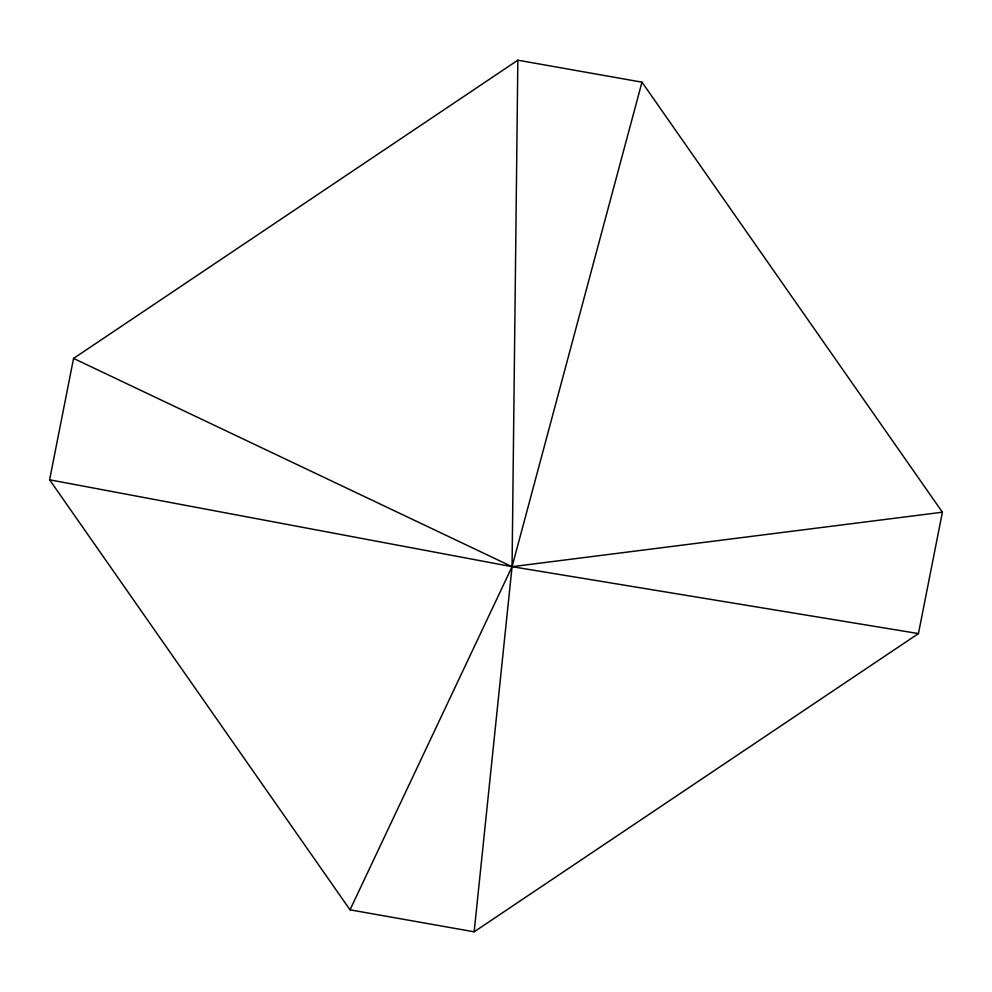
<?xml version="1.0" encoding="UTF-8"?>
<svg xmlns="http://www.w3.org/2000/svg" width="992" height="992" viewBox="0 0 992 992"><rect width="100%" height="100%" fill="white"/><g stroke="black" fill="none" stroke-linecap="round" stroke-linejoin="round"><path stroke-width="1.49" d="M517.849 60.19L512.058 566.68L474.151 931.81L350.027 909.838L49.6 479.793L73.569 358.422L517.849 60.19L641.973 82.162L942.4 512.207L918.431 633.578L474.151 931.81M641.973 82.162L512.058 566.68L350.027 909.838M942.4 512.207L512.058 566.68L49.6 479.793M918.431 633.578L512.058 566.68L73.569 358.422"/></g></svg>
